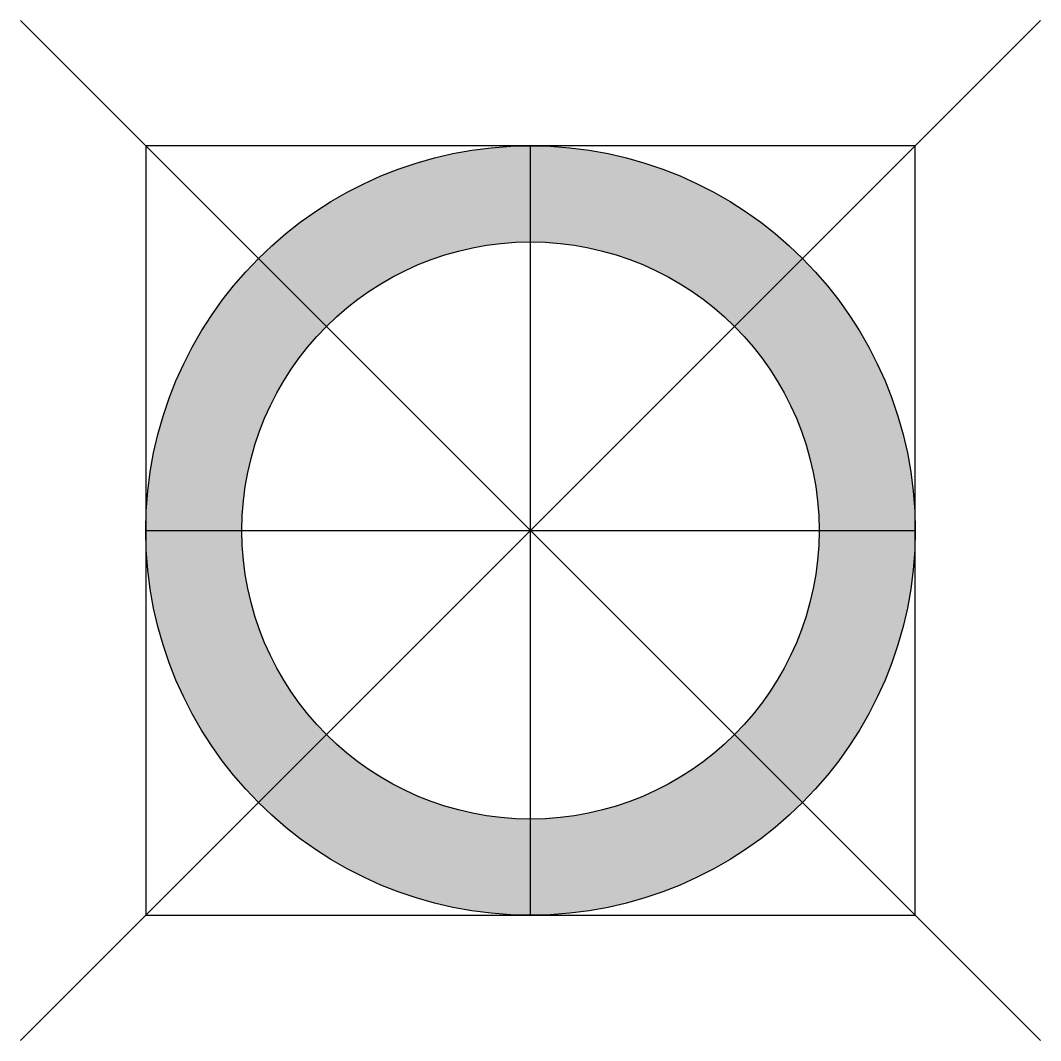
# Model space of a CAD drawing. Extents: x -2.65 to 2.65, y -2.65 to 2.65.
import ezdxf

# ---------------------------------------------------------------- set-up
doc = ezdxf.new("R2010")
doc.units = 0
doc.header["$LTSCALE"] = 0.2

msp = doc.modelspace()

# ---------------------------------------------------------------- hatches: boundary and pattern name
h = msp.add_hatch(color=256)
h.dxf.hatch_style = 1
h.paths.add_polyline_path([(-1.5, 0), (-2, 0, 0.414214), (0, -2), (0, -1.5, -0.414214)])
h.paths.add_polyline_path([(2, 0), (1.5, 0, -0.414214), (0, -1.5), (0, -2, 0.414214)])
h.paths.add_polyline_path([(0, 2), (0, 1.5, -0.414214), (1.5, 0), (2, 0, 0.414214)])
h.paths.add_polyline_path([(0, 1.5), (0, 2, 0.414214), (-2, 0), (-1.5, 0, -0.414214)])

# ---------------------------------------------------------------- linework, layer by layer
for p, q in [((-2.6517, -2.6517), (2.6517, 2.6517)), ((2.6517, -2.6517), (-2.6517, 2.6517)), ((0, -2), (0, 2)), ((-2, 0), (2, 0))]:
    msp.add_line(p, q)
msp.add_lwpolyline([(-2, -2), (2, -2), (2, 2), (-2, 2)], close=True)
for radius in [2, 1.5]:
    msp.add_circle((0, 0), radius)

doc.saveas('drawing.dxf')
